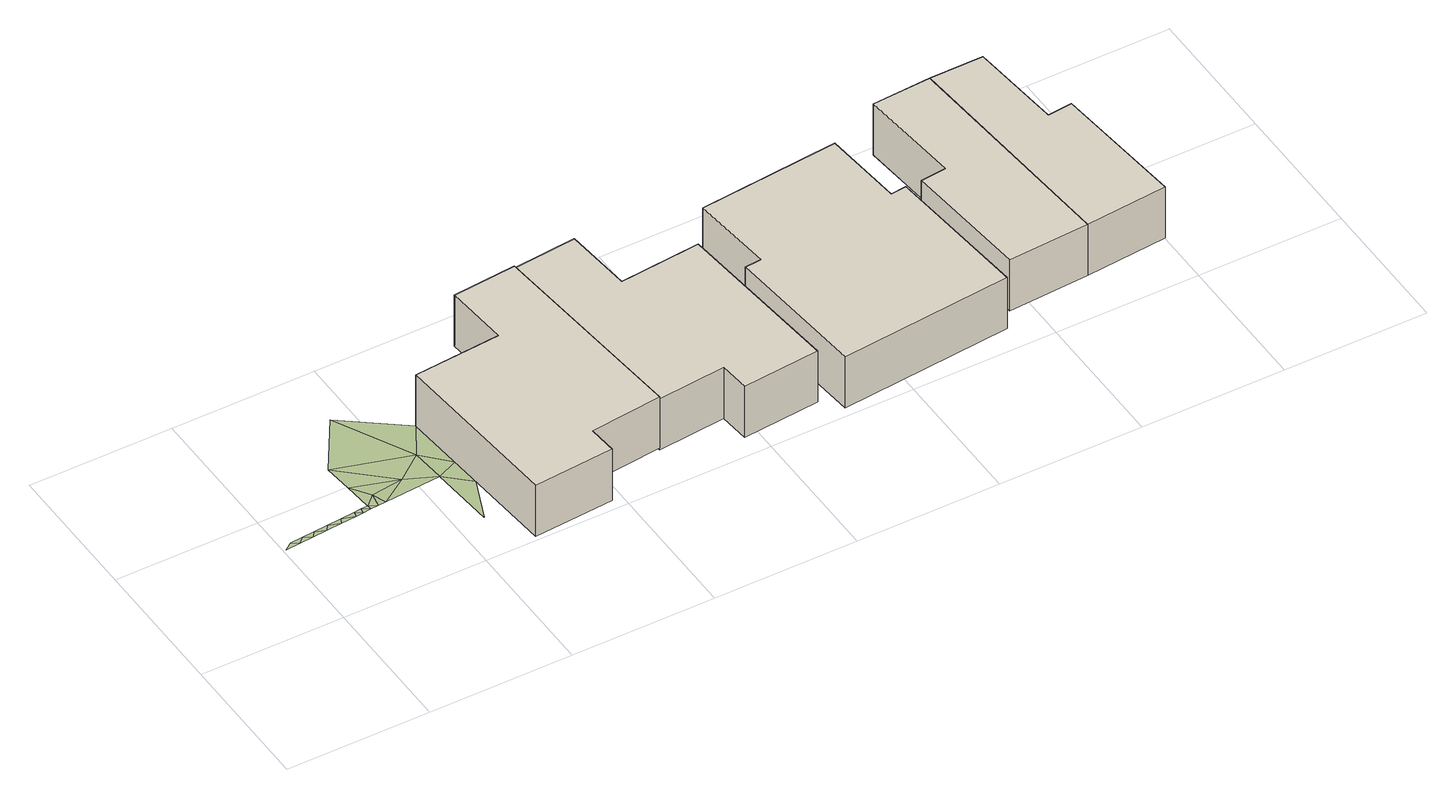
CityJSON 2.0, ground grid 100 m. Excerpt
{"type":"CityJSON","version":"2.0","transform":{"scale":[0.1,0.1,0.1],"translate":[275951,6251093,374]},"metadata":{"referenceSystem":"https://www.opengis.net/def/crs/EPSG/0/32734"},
"CityObjects":{
"building1":{"type":"Building","attributes":{"address":"18 Warwick Street Woodstock Cape Town","building":"house","building:levels":1,"building_height":4.1,"roof_height":28.78,"ground_height":24.68,"plus_code":"4FRW3C9V+MW3"},"geometry":[{"type":"Solid","lod":"1","boundaries":[[[[0,1,2,3]],[[1,4,5,2]],[[4,6,7,5]],[[6,8,9,7]],[[8,10,11,9]],[[10,12,13,11]],[[12,14,15,13]],[[14,0,3,15]],[[3,2,5,7,9,11,13,15]],[[14,12,10,8,6,4,1,0]]]]}]},
"building2":{"type":"Building","attributes":{"address":"16 Warwick Street Woodstock Cape Town","building":"house","building:levels":1,"building_height":4.1,"roof_height":28.61,"ground_height":24.51,"plus_code":"4FRW3C9V+MX2"},"geometry":[{"type":"Solid","lod":"1","boundaries":[[[[16,17,18,19]],[[17,20,21,18]],[[20,22,23,21]],[[22,24,25,23]],[[24,26,27,25]],[[26,28,29,27]],[[28,30,31,29]],[[30,16,19,31]],[[19,18,21,23,25,27,29,31]],[[30,28,26,24,22,20,17,16]]]]}]},
"building3":{"type":"Building","attributes":{"address":"12 Warwick Street Woodstock Cape Town","building":"house","building:levels":1,"building_height":4.1,"roof_height":28.61,"ground_height":24.51,"plus_code":"4FRW3C9W+J2V"},"geometry":[{"type":"Solid","lod":"1","boundaries":[[[[32,33,34,35]],[[33,36,37,34]],[[36,38,39,37]],[[38,40,41,39]],[[40,42,43,41]],[[42,44,45,43]],[[44,46,47,45]],[[46,32,35,47]],[[35,34,37,39,41,43,45,47]],[[46,44,42,40,38,36,33,32]]]]}]},
"building4":{"type":"Building","attributes":{"address":"10 Warwick Street Woodstock Cape Town","building":"house","building:levels":1,"building_height":4.1,"roof_height":28.5,"ground_height":24.4,"plus_code":"4FRW3C9W+J3R"},"geometry":[{"type":"Solid","lod":"1","boundaries":[[[[48,49,50,51]],[[49,52,53,50]],[[52,54,55,53]],[[54,56,57,55]],[[56,58,59,57]],[[58,48,51,59]],[[51,50,53,55,57,59]],[[58,56,54,52,49,48]]]]}]},
"building5":{"type":"Building","attributes":{"address":"8 Warwick Street Woodstock Cape Town","building":"house","building:levels":1,"building_height":4.1,"roof_height":28.5,"ground_height":24.4,"plus_code":"4FRW3C9W+M34"},"geometry":[{"type":"Solid","lod":"1","boundaries":[[[[48,58,59,51]],[[58,60,61,59]],[[60,62,63,61]],[[62,64,65,63]],[[64,66,67,65]],[[66,48,51,67]],[[51,59,61,63,65,67]],[[66,64,62,60,58,48]]]]}]},
"terrain1":{"type":"TINRelief","geometry":[{"type":"CompositeSurface","lod":"1","boundaries":[[[68,69,70]],[[70,71,68]],[[72,71,70]],[[71,72,73]],[[74,73,72]],[[74,75,73]],[[76,75,74]],[[75,76,77]],[[77,76,78]],[[78,79,77]],[[80,79,78]],[[79,80,81]],[[81,80,82]],[[82,83,81]],[[83,82,84]],[[83,85,86]],[[85,83,84]],[[84,87,85]],[[88,89,86]],[[85,88,86]],[[85,87,88]],[[90,88,87]],[[88,91,89]],[[91,92,89]],[[88,90,91]],[[93,90,94]],[[91,90,95]],[[91,6,92]],[[90,93,95]],[[95,6,91]],[[96,97,98]],[[96,98,99]],[[100,97,101]],[[97,96,101]],[[36,102,100]],[[100,101,36]],[[103,102,36]],[[103,36,33]],[[104,105,106]],[[44,42,107]],[[108,109,105]],[[105,104,108]],[[42,109,110]],[[108,110,109]],[[111,42,110]],[[110,112,111]],[[60,113,114]],[[114,115,116]],[[114,113,115]],[[117,118,116]],[[117,116,115]],[[118,119,120]],[[118,117,119]],[[121,62,120]],[[121,120,119]]]}]}
},
"vertices":[
[2269,1773,37],[1824,1733,37],[1824,1733,447],[2269,1773,447],[1860,1284,37],[1860,1284,447],[1251,1236,37],[1251,1236,447],[1351,4,37],[1351,4,447],[1916,49,37],[1916,49,447],[1900,252,37],[1900,252,447],[2405,308,37],[2405,308,447],
[2269,1773,20],[2405,308,20],[2405,308,430],[2269,1773,430],[2880,352,20],[2880,352,430],[2901,139,20],[2901,139,430],[3441,189,20],[3441,189,430],[3327,1390,20],[3327,1390,430],[2759,1337,20],[2759,1337,430],[2715,1815,20],[2715,1815,430],
[3521,1656,20],[3576,1075,20],[3576,1075,430],[3521,1656,430],[3461,1064,20],[3461,1064,430],[3556,58,20],[3556,58,430],[4760,170,20],[4760,170,430],[4665,1190,20],[4665,1190,430],[4555,1180,20],[4555,1180,430],[4502,1747,20],[4502,1747,430],
[5300,1968,9],[4891,1944,9],[4891,1944,419],[5300,1968,419],[4957,1218,9],[4957,1218,419],[4778,1200,9],[4778,1200,419],[4862,310,9],[4862,310,419],[5430,341,9],[5430,341,419],
[6004,392,9],[6004,392,419],[5912,1332,9],[5912,1332,419],[5739,1314,9],[5739,1314,419],[5676,1970,9],[5676,1970,419],
[61,716,37],[5,676,37],[105,684,37],[147,723,37],[204,693,37],[232,730,37],[304,701,37],[332,739,37],[413,710,37],[431,747,37],[522,719,37],[531,756,37],[577,724,37],[581,760,37],[631,729,37],[630,764,37],[686,733,37],[705,833,37],[613,963,37],[740,738,37],[931,863,37],[596,1163,37],[1139,771,37],[1119,1008,37],[841,1546,37],[1301,620,37],[1178,314,37],[1284,837,37],[3499,666,20],[3384,790,20],[3412,489,20],[3527,362,20],[3365,991,20],[3480,865,20],[3346,1191,20],[3548,1366,20],[4843,509,20],[4702,792,20],[4731,481,20],[4536,1380,20],[4816,802,20],[4683,991,20],[4778,1200,20],[4706,1356,20],[4957,1218,20],[6075,509,9],[5984,591,9],[6054,705,9],[5968,762,9],[6032,902,9],[5951,934,9],[6011,1101,9],[5931,1133,9],[5989,1299,9]
]}
